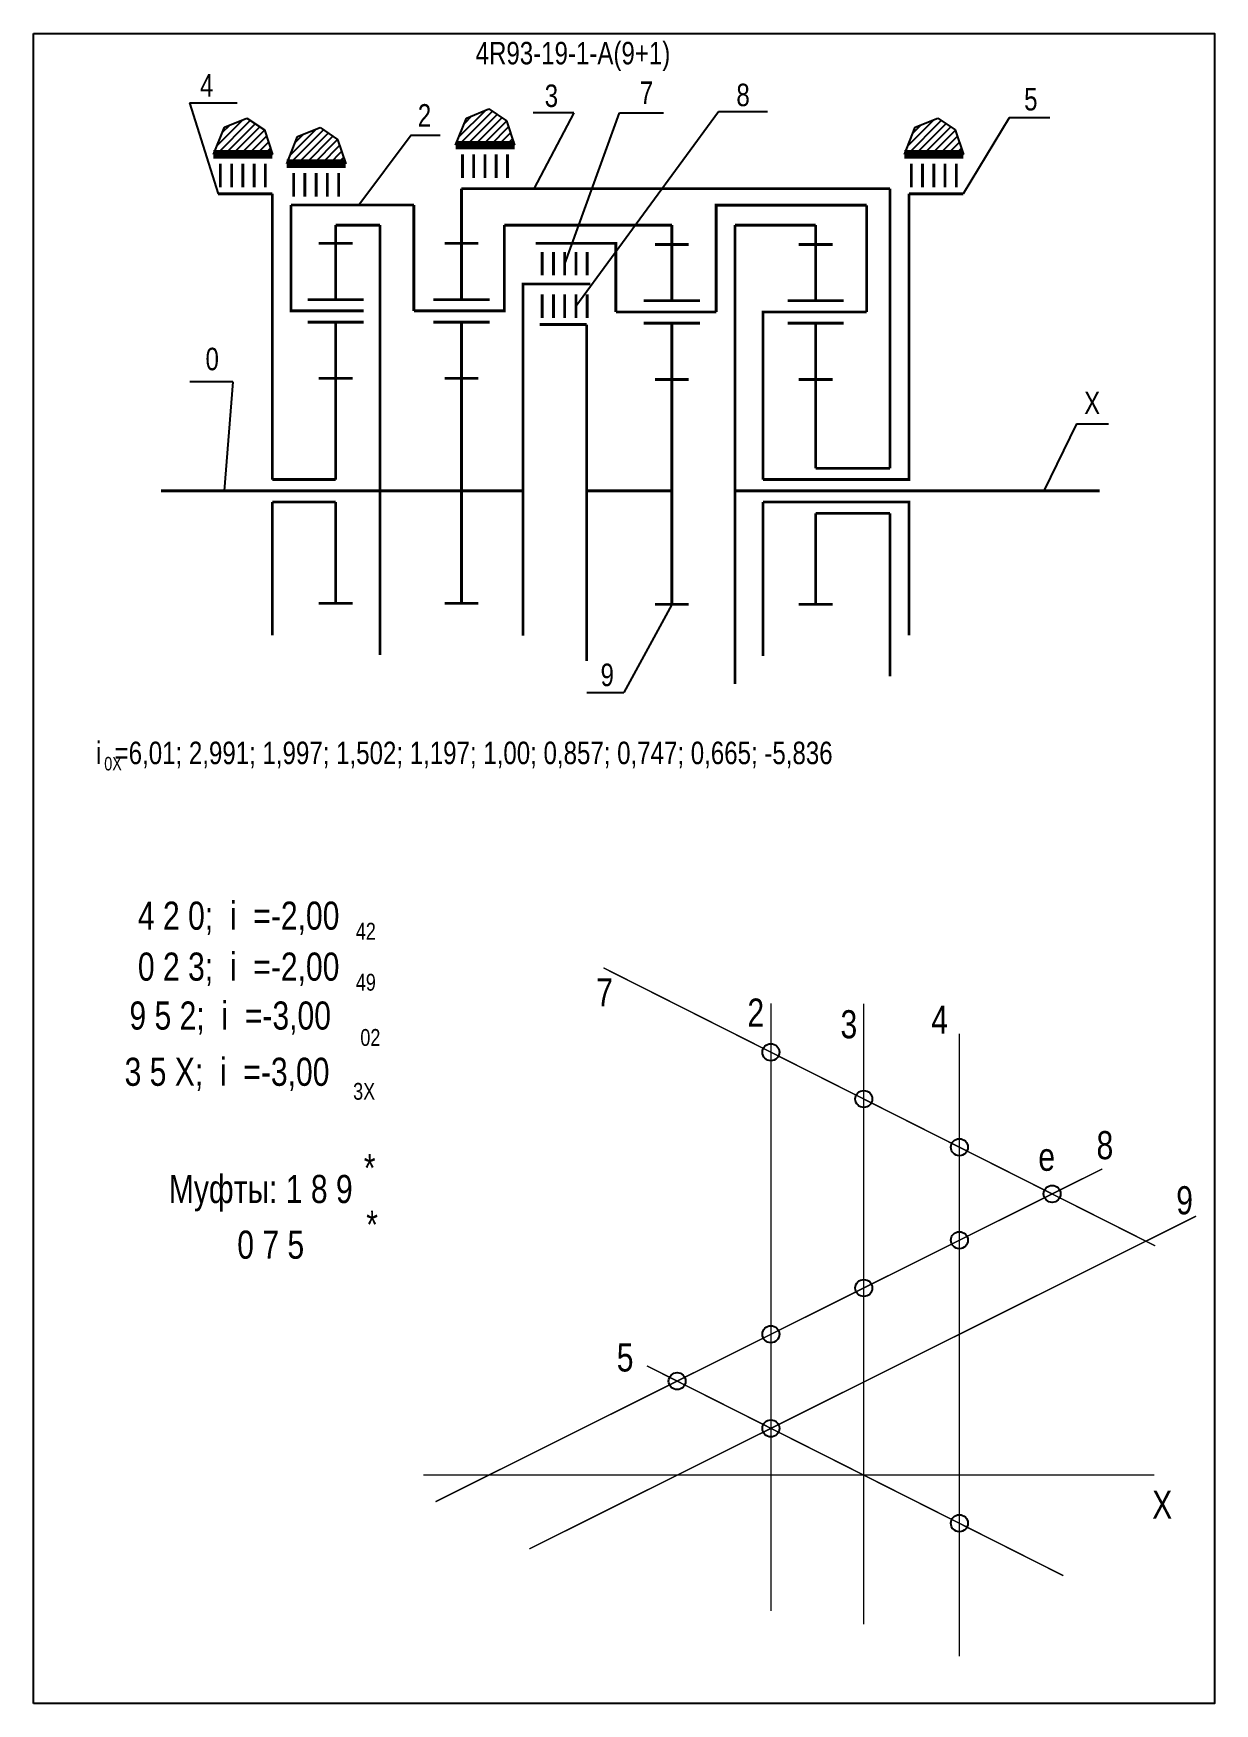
# Model space of a CAD drawing. Extents: x -352 to -142, y 153 to 450.
import ezdxf

# ---------------------------------------------------------------- set-up
doc = ezdxf.new("R2010")
doc.units = 0
doc.header["$LTSCALE"] = 15
doc.layers.get('DEFPOINTS').update_dxf_attribs({"linetype": 'CONTINUOUS'})
doc.layers.add('DIM', color=92, linetype='CONTINUOUS')
doc.layers.add('MAIN', color=5, linetype='CONTINUOUS')
doc.styles.add('AMK', font='amk.shx', dxfattribs={"width": 0.8})

msp = doc.modelspace()

# ---------------------------------------------------------------- hatches: boundary and pattern name
at = {"layer": 'DIM'}
h = msp.add_hatch(dxfattribs=at)
h.set_pattern_fill('_USER', color=0, angle=45, style=0, pattern_type=0)
h.set_pattern_definition([(45, (-68.1819, 2.6657), (-0.7071068, 0.7071068), [])])
h.paths.add_polyline_path([(-318.48, 433.18), (-320.42, 428.36), (-309.93, 428.36), (-311.37, 432.69), (-314.49, 434.8)])
h = msp.add_hatch(dxfattribs=at)
h.set_pattern_fill('_USER', color=0, angle=45, style=0, pattern_type=0)
h.set_pattern_definition([(45, (-25.138, 4.3042), (-0.7071068, 0.7071068), [])])
h.paths.add_polyline_path([(-275.43, 434.82), (-277.38, 430), (-266.88, 430), (-268.33, 434.32), (-271.45, 436.44)])
h = msp.add_hatch(dxfattribs=at)
h.set_pattern_fill('_USER', color=0, angle=45, style=0, pattern_type=0)
h.set_pattern_definition([(45, (54.6597, 2.6657), (-0.7071068, 0.7071068), [])])
h.paths.add_polyline_path([(-195.64, 433.18), (-197.58, 428.36), (-187.08, 428.36), (-188.53, 432.69), (-191.65, 434.8)])
h = msp.add_hatch(dxfattribs=at)
h.set_pattern_fill('_USER', color=0, angle=45, style=0, pattern_type=0)
h.set_pattern_definition([(45, (-55.1635, 1.001), (-0.7071068, 0.7071068), [])])
h.paths.add_polyline_path([(-305.46, 431.52), (-307.4, 426.7), (-296.91, 426.7), (-298.36, 431.02), (-301.47, 433.14)])

# ---------------------------------------------------------------- linework, layer by layer
at = {"layer": 'DEFPOINTS', "const_width": 0.25}
for points in [[(-152.99, 234.26), (-251.08, 283.7)], [(-221.31, 169.35), (-221.31, 277.39)], [(-204.81, 166.99), (-204.81, 277.35)], [(-187.81, 161.3), (-187.81, 271.99)], [(-280.93, 188.77), (-162.39, 247.95)], [(-169.32, 175.61), (-243.37, 212.93)], [(-283.13, 193.5), (-153.13, 193.5)]]:
    msp.add_lwpolyline(points, dxfattribs=at)
at = {"layer": 'DEFPOINTS', "color": 1, "const_width": 0.25}
msp.add_lwpolyline([(-264.26, 180.37), (-145.72, 239.55)], dxfattribs=at)
at = {"layer": 'DEFPOINTS'}
for centre in [(-221.31, 268.69), (-204.81, 260.38), (-187.81, 251.81), (-171.31, 243.5), (-187.81, 235.26), (-204.81, 226.77), (-221.31, 218.54), (-237.98, 210.21), (-221.31, 201.81), (-187.81, 184.93)]:
    msp.add_circle(centre, 1.51, dxfattribs=at)
at = {"layer": 'DIM', "color": 0}
for p, q in [((-324.67, 437.53), (-316.21, 437.53)), ((-324.67, 437.53), (-319.59, 421.35)), ((-318.48, 433.18), (-314.49, 434.8)), ((-314.49, 434.8), (-311.37, 432.69)), ((-277.38, 430), (-275.43, 434.82)), ((-275.43, 434.82), (-271.45, 436.44)), ((-271.45, 436.44), (-268.33, 434.32)), ((-268.33, 434.32), (-266.88, 430)), ((-256.34, 435.75), (-263.6, 435.75)), ((-256.34, 435.75), (-263.47, 422.25)), ((-257.97, 408.92), (-248.25, 435.75)), ((-255.97, 401.36), (-230.63, 435.96)), ((-248.25, 435.75), (-240.42, 435.75)), ((-230.63, 435.96), (-221.94, 435.96)), ((-195.64, 433.18), (-191.65, 434.8)), ((-191.65, 434.8), (-188.53, 432.69)), ((-178.98, 434.88), (-187.12, 421.35)), ((-171.72, 434.88), (-178.98, 434.88)), ((-320.42, 428.36), (-318.48, 433.18)), ((-311.37, 432.69), (-309.93, 428.36)), ((-307.4, 426.7), (-305.46, 431.52)), ((-305.46, 431.52), (-301.47, 433.14)), ((-301.47, 433.14), (-298.36, 431.02)), ((-298.36, 431.02), (-296.91, 426.7)), ((-285.3, 431.75), (-294.57, 419.35)), ((-285.3, 431.75), (-280.11, 431.75)), ((-197.58, 428.36), (-195.64, 433.18)), ((-188.53, 432.69), (-187.08, 428.36)), ((-309.96, 421.35), (-319.59, 421.35)), ((-187.12, 421.35), (-196.75, 421.35)), ((-317, 387.9), (-324.61, 387.9)), ((-317, 387.9), (-318.5, 368.53)), ((-167.01, 380.43), (-172.81, 368.53)), ((-167.01, 380.43), (-161.28, 380.43)), ((-238.92, 364.53), (-238.92, 364.53)), ((-238.92, 348.33), (-247.44, 332.67)), ((-254.01, 332.67), (-247.44, 332.67))]:
    msp.add_line(p, q, dxfattribs=at)
at = {"layer": 'DIM', "color": 0, "const_width": 0.5}
for points in [[(-276.33, 422.25), (-200.14, 422.25)], [(-200.14, 422.25), (-200.14, 372.53)], [(-309.96, 421.35), (-319.59, 421.35)], [(-309.96, 370.53), (-309.96, 421.35)], [(-284.79, 419.35), (-306.65, 419.35)], [(-303.48, 400.53), (-306.65, 400.53), (-306.65, 419.35)], [(-284.79, 419.35), (-284.79, 400.53)], [(-231.04, 400.33), (-231.04, 419.31), (-204.29, 419.31)], [(-222.71, 370.53), (-196.75, 370.53), (-196.75, 421.35)], [(-204.29, 400.33), (-204.29, 419.31)], [(-187.12, 421.35), (-196.75, 421.35)], [(-298.69, 415.77), (-290.81, 415.77)], [(-290.81, 415.77), (-290.81, 368.53)], [(-271.27, 400.53), (-268.7, 400.53), (-268.7, 415.77)], [(-268.7, 415.77), (-238.92, 415.77)], [(-227.68, 415.77), (-213.36, 415.77)], [(-227.68, 415.77), (-227.68, 334.19)], [(-263.12, 412.53), (-248.88, 412.53), (-248.88, 400.33)], [(-253.41, 405.3), (-265.38, 405.3), (-265.38, 342.76)], [(-254.07, 398.09), (-262.43, 398.09)], [(-254.07, 398.09), (-254.07, 368.53)], [(-218.27, 400.33), (-222.71, 400.33), (-222.71, 370.53)], [(-213.36, 372.53), (-200.14, 372.53)], [(-329.72, 368.53), (-265.38, 368.53)], [(-309.96, 370.53), (-298.69, 370.53)], [(-290.81, 368.53), (-290.81, 339.32)], [(-254.07, 368.53), (-238.7, 368.53)], [(-254.07, 368.53), (-254.07, 338.29)], [(-227.68, 368.53), (-162.85, 368.53)], [(-309.96, 366.53), (-298.69, 366.53)], [(-309.96, 366.53), (-309.96, 342.84)], [(-222.71, 366.53), (-196.75, 366.53), (-196.75, 342.84)], [(-222.71, 366.53), (-222.71, 339.15)], [(-213.36, 364.53), (-200.14, 364.53)], [(-200.14, 364.53), (-200.14, 335.51)]]:
    msp.add_lwpolyline(points, dxfattribs=at)
at = {"layer": 'MAIN'}
for points in [[(-352.43, 152.87), (-352.43, 449.87)], [(-352.43, 449.87), (-142.43, 449.87), (-142.43, 152.87), (-352.43, 152.87)]]:
    msp.add_lwpolyline(points, dxfattribs=at)
at = {"layer": 'MAIN', "color": 0}
for points, const_width in [([(-277.38, 430), (-266.88, 430)], 1.5), ([(-320.42, 428.36), (-309.93, 428.36)], 1.5), ([(-268.15, 428.35), (-268.15, 424.15)], 0.5), ([(-197.58, 428.36), (-187.08, 428.36)], 1.5), ([(-311.19, 426.71), (-311.19, 422.52)], 0.5), ([(-307.4, 426.7), (-296.91, 426.7)], 1.5), ([(-298.17, 425.05), (-298.17, 420.85)], 0.5), ([(-188.35, 426.71), (-188.35, 422.52)], 0.5), ([(-276.33, 412.53), (-276.33, 422.25)], 0.5), ([(-298.69, 412.53), (-298.69, 415.77)], 0.5), ([(-238.92, 412.33), (-238.92, 415.77)], 0.5), ([(-213.36, 402.33), (-213.36, 415.77)], 0.5), ([(-298.69, 412.53), (-301.69, 412.53)], 0.5), ([(-298.69, 402.53), (-298.69, 412.53)], 0.5), ([(-298.69, 412.53), (-295.69, 412.53)], 0.5), ([(-276.33, 412.53), (-279.33, 412.53)], 0.5), ([(-276.33, 402.53), (-276.33, 412.53)], 0.5), ([(-276.33, 412.53), (-273.33, 412.53)], 0.5), ([(-253.97, 411.02), (-253.97, 406.82)], 0.5), ([(-238.92, 412.33), (-241.92, 412.33)], 0.5), ([(-238.92, 402.33), (-238.92, 412.33)], 0.5), ([(-238.92, 412.33), (-235.92, 412.33)], 0.5), ([(-213.36, 412.33), (-216.36, 412.33)], 0.5), ([(-213.36, 412.33), (-210.36, 412.33)], 0.5), ([(-253.97, 403.45), (-253.97, 399.26)], 0.5), ([(-298.69, 398.53), (-303.69, 398.53)], 0.5), ([(-293.74, 400.53), (-303.48, 400.53)], 0.5), ([(-298.69, 388.53), (-298.69, 398.53), (-293.69, 398.53)], 0.5), ([(-271.27, 400.53), (-284.79, 400.53)], 0.5), ([(-276.33, 398.53), (-281.33, 398.53)], 0.5), ([(-276.33, 388.53), (-276.33, 398.53), (-271.33, 398.53)], 0.5), ([(-231.04, 400.33), (-248.88, 400.33)], 0.5), ([(-238.92, 398.33), (-243.92, 398.33)], 0.5), ([(-238.92, 388.33), (-238.92, 398.33), (-233.92, 398.33)], 0.5), ([(-213.36, 398.33), (-218.36, 398.33)], 0.5), ([(-204.29, 400.33), (-218.27, 400.33)], 0.5), ([(-213.36, 388.33), (-213.36, 398.33), (-208.36, 398.33)], 0.5), ([(-298.69, 388.53), (-301.69, 388.53)], 0.5), ([(-298.69, 370.53), (-298.69, 388.53)], 0.5), ([(-298.69, 388.53), (-295.69, 388.53)], 0.5), ([(-276.33, 388.53), (-279.33, 388.53)], 0.5), ([(-276.33, 368.53), (-276.33, 388.53)], 0.5), ([(-276.33, 388.53), (-273.33, 388.53)], 0.5), ([(-238.92, 388.33), (-241.92, 388.33)], 0.5), ([(-238.92, 368.53), (-238.92, 388.33)], 0.5), ([(-238.92, 388.33), (-235.92, 388.33)], 0.5), ([(-213.36, 388.33), (-216.36, 388.33)], 0.5), ([(-213.36, 372.53), (-213.36, 388.33)], 0.5), ([(-213.36, 388.33), (-210.36, 388.33)], 0.5), ([(-276.33, 368.53), (-276.33, 348.53)], 0.5), ([(-238.92, 368.53), (-238.92, 348.33)], 0.5), ([(-298.69, 366.53), (-298.69, 348.53)], 0.5), ([(-213.36, 364.53), (-213.36, 348.33)], 0.5), ([(-298.69, 348.53), (-301.69, 348.53)], 0.5), ([(-298.69, 348.53), (-295.69, 348.53)], 0.5), ([(-276.33, 348.53), (-279.33, 348.53)], 0.5), ([(-276.33, 348.53), (-273.33, 348.53)], 0.5), ([(-238.92, 348.33), (-241.92, 348.33)], 0.5), ([(-238.92, 348.33), (-235.92, 348.33)], 0.5), ([(-213.36, 348.33), (-216.36, 348.33)], 0.5), ([(-213.36, 348.33), (-210.36, 348.33)], 0.5)]:
    msp.add_lwpolyline(points, dxfattribs=dict(at, const_width=const_width))
for points in [[(-276.15, 428.35, 0.5, 0.5, 0), (-276.15, 424.15, 0.5, 0.5, 0)], [(-274.15, 428.35, 0.5, 0.5, 0), (-274.15, 424.15, 0.5, 0.5, 0)], [(-272.15, 428.35, 0.5, 0.5, 0), (-272.15, 424.15, 0.5, 0.5, 0)], [(-270.15, 428.35, 0.5, 0.5, 0), (-270.15, 424.15, 0.5, 0.5, 0)], [(-319.19, 426.71, 0.5, 0.5, 0), (-319.19, 422.52, 0.5, 0.5, 0)], [(-317.19, 426.71, 0.5, 0.5, 0), (-317.19, 422.52, 0.5, 0.5, 0)], [(-315.19, 426.71, 0.5, 0.5, 0), (-315.19, 422.52, 0.5, 0.5, 0)], [(-313.19, 426.71, 0.5, 0.5, 0), (-313.19, 422.52, 0.5, 0.5, 0)], [(-306.17, 425.05, 0.5, 0.5, 0), (-306.17, 420.85, 0.5, 0.5, 0)], [(-304.17, 425.05, 0.5, 0.5, 0), (-304.17, 420.85, 0.5, 0.5, 0)], [(-302.17, 425.05, 0.5, 0.5, 0), (-302.17, 420.85, 0.5, 0.5, 0)], [(-300.17, 425.05, 0.5, 0.5, 0), (-300.17, 420.85, 0.5, 0.5, 0)], [(-196.35, 426.71, 0.5, 0.5, 0), (-196.35, 422.52, 0.5, 0.5, 0)], [(-194.35, 426.71, 0.5, 0.5, 0), (-194.35, 422.52, 0.5, 0.5, 0)], [(-192.35, 426.71, 0.5, 0.5, 0), (-192.35, 422.52, 0.5, 0.5, 0)], [(-190.35, 426.71, 0.5, 0.5, 0), (-190.35, 422.52, 0.5, 0.5, 0)], [(-261.97, 411.02, 0.5, 0.5, 0), (-261.97, 406.82, 0.5, 0.5, 0)], [(-259.97, 411.02, 0.5, 0.5, 0), (-259.97, 406.82, 0.5, 0.5, 0)], [(-257.97, 411.02, 0.5, 0.5, 0), (-257.97, 406.82, 0.5, 0.5, 0)], [(-255.97, 411.02, 0.5, 0.5, 0), (-255.97, 406.82, 0.5, 0.5, 0)], [(-293.69, 402.53, 0.5, 0.5, 0), (-303.69, 402.53, 0.5, 0.5, 0)], [(-271.33, 402.53, 0.5, 0.5, 0), (-281.33, 402.53, 0.5, 0.5, 0)], [(-261.97, 403.45, 0.5, 0.5, 0), (-261.97, 399.26, 0.5, 0.5, 0)], [(-259.97, 403.45, 0.5, 0.5, 0), (-259.97, 399.26, 0.5, 0.5, 0)], [(-257.97, 403.45, 0.5, 0.5, 0), (-257.97, 399.26, 0.5, 0.5, 0)], [(-255.97, 403.45, 0.5, 0.5, 0), (-255.97, 399.26, 0.5, 0.5, 0)], [(-233.92, 402.33, 0.5, 0.5, 0), (-243.92, 402.33, 0.5, 0.5, 0)], [(-208.36, 402.33, 0.5, 0.5, 0), (-218.36, 402.33, 0.5, 0.5, 0)]]:
    msp.add_lwpolyline(points, format="xyseb", dxfattribs=at)

# ---------------------------------------------------------------- texts
at = {"layer": 'DIM', "color": 0, "style": 'AMK', "width": 0.8}
for s, height, p in [('4R93-19-1-A(9+1)', 4, (-273.81, 444.36)), ('4', 4, (-322.8, 438.64)), ('3', 4, (-261.53, 436.78)), ('7', 4, (-244.63, 437.32)), ('8', 4, (-227.45, 436.93)), ('5', 4, (-176.29, 436.16)), ('2', 4, (-284.09, 433.29)), ('0', 4, (-321.83, 389.97)), ('X', 4, (-165.63, 382.16)), ('9', 4, (-251.6, 333.8)), ('i  =6,01; 2,991; 1,997; 1,502; 1,197; 1,00; 0,857; 0,747; 0,665; -5,836', 4, (-341.32, 319.92)), ('0X', 2.4, (-339.84, 318.81)), ('    4 2 0;  i  =-2,00', 5, (-339.8, 290.48)), ('42', 3, (-295.12, 288.71)), ('    0 2 3;  i  =-2,00', 5, (-339.8, 281.42)), ('49', 3, (-295.12, 279.64)), ('7', 5, (-252.37, 276.83)), ('     9 5 2;  i  =-3,00', 5, (-342.79, 272.72)), ('2', 5, (-225.49, 273.24)), ('3', 5, (-208.94, 271.17)), ('4', 5, (-192.8, 272)), ('02', 3, (-294.31, 269.82)), ('     3 5 X;  i  =-3,00', 5, (-343.65, 262.72)), ('3X', 3, (-295.59, 260.24)), ('8', 5, (-163.42, 249.67)), ('*', 5, (-293.69, 245.61)), ('e', 5, (-173.77, 247.61)), ('Муфты: 1 8 9', 5, (-328.36, 241.88)), ('9', 5, (-149.25, 239.87)), ('*', 5, (-293.26, 235.54)), ('       0 7 5', 5, (-326.59, 231.97)), ('5', 5, (-248.72, 211.92)), ('X', 5, (-153.53, 185.74))]:
    msp.add_text(s, height=height, dxfattribs=at).set_placement(p)

doc.saveas('drawing.dxf')
